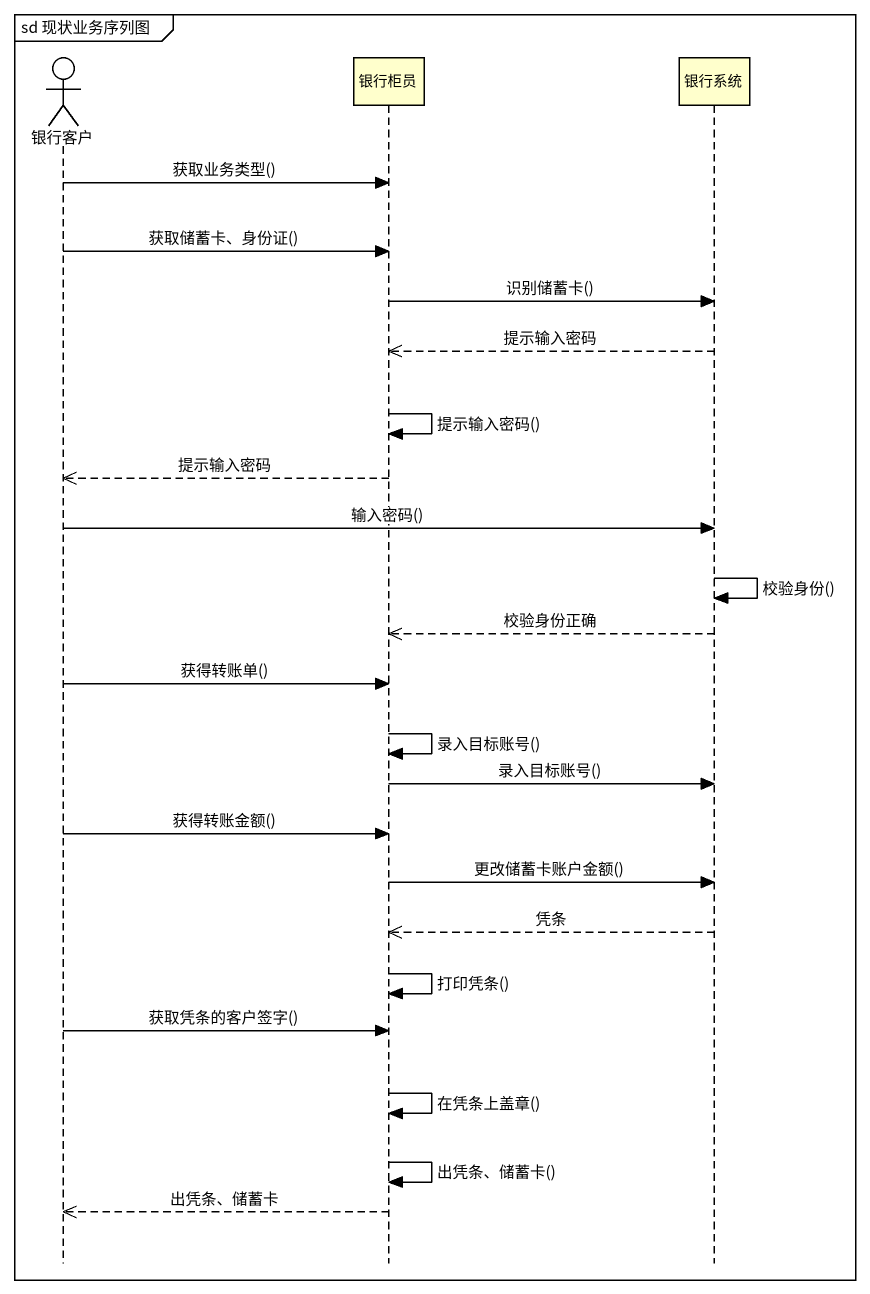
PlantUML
@startuml
mainframe sd 现状业务序列图
hide footbox
actor 银行客户
participant 银行柜员
participant 银行系统

银行客户 -> 银行柜员 : 获取业务类型()
银行客户 -> 银行柜员 : 获取储蓄卡、身份证()
银行柜员 -> 银行系统 : 识别储蓄卡()
银行系统 -->> 银行柜员 : 提示输入密码
银行柜员 -> 银行柜员 : 提示输入密码()
银行柜员 -->> 银行客户 : 提示输入密码
银行客户 -> 银行系统 : 输入密码()
银行系统 -> 银行系统 : 校验身份()
银行系统 -->> 银行柜员 : 校验身份正确
银行客户 -> 银行柜员 : 获得转账单()
银行柜员 -> 银行柜员 : 录入目标账号()
银行柜员 -> 银行系统 : 录入目标账号()
银行客户 -> 银行柜员 : 获得转账金额()
银行柜员 -> 银行系统 : 更改储蓄卡账户金额()
银行系统 -->> 银行柜员 : 凭条
银行柜员 -> 银行柜员 : 打印凭条()
银行客户 -> 银行柜员 : 获取凭条的客户签字()
银行柜员 -> 银行柜员 : 在凭条上盖章()
银行柜员 -> 银行柜员 : 出凭条、储蓄卡()
银行柜员 -->> 银行客户 : 出凭条、储蓄卡
@enduml
